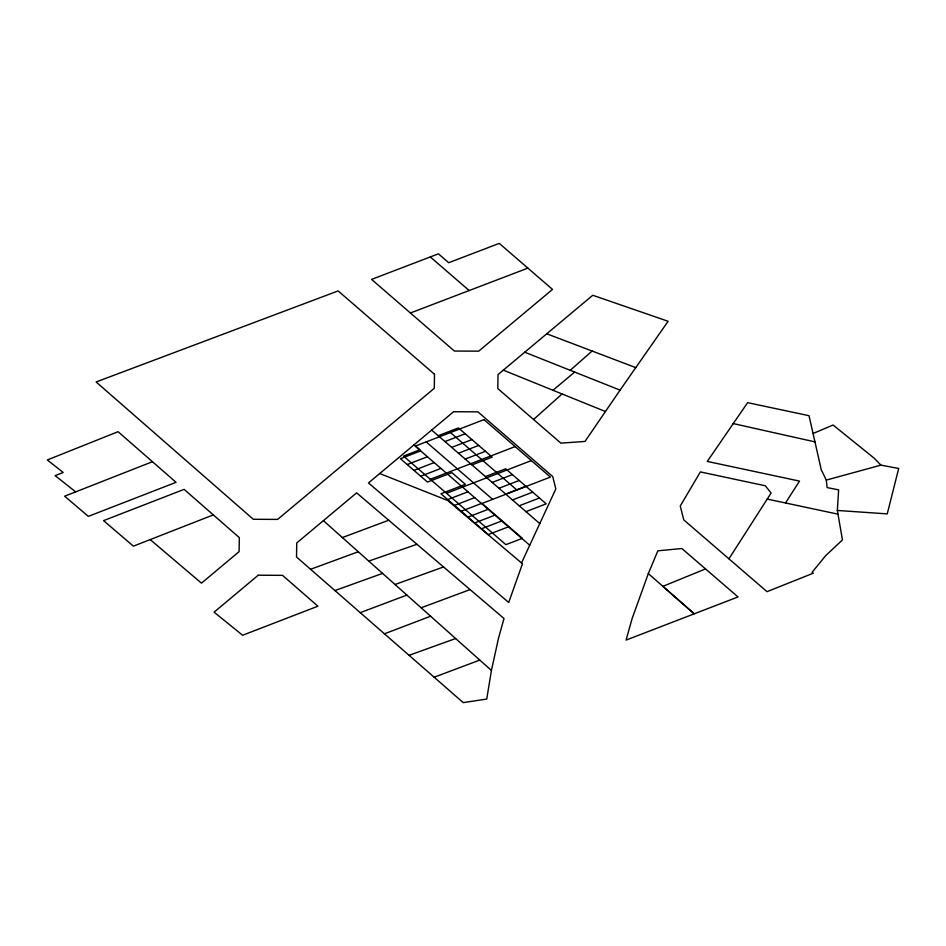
<?xml version="1.0" encoding="UTF-8"?>
<svg xmlns="http://www.w3.org/2000/svg" width="946" height="946" viewBox="0 0 946 946"><rect width="100%" height="100%" fill="white"/><g stroke="black" fill="none" stroke-linecap="round" stroke-linejoin="round"><path stroke-width="1.42" d="M728.928 558.826L771.096 493.02L765.314 485.783L700.371 471.924L680.257 506.027L683.757 519.886L767.029 591.676L813.3 573.181L812.129 572.271L825.681 555.633L842.46 539.941L837.34 510.45L838.641 489.874L827.123 487.592L826.296 480.095L821.246 469.701L809.031 415.708L747.636 402.665L707.289 461.423L799.5 481.1L785.499 502.965M491.423 670.454L486.741 699.047L463.221 702.618L296.536 557.017L296.737 542.957L356.618 492.854L504.005 618.507L498.542 638.065L491.423 670.454L323.402 520.655M648.329 573.583L632.07 618.719L626.075 640.087L738.034 596.938L681.865 548.538L657.86 550.809L648.329 573.583L694.222 613.812L662.886 586.354L705.539 568.913M521.518 562.941L555.822 488.987L552.748 476.571L477.907 411.841L453.583 411.735L368.479 482.945L508.7 602.46L522.476 563.757L447.635 500.446L379.701 473.532M620.068 390.13L668.113 321.285L592.787 295.27L498.022 374.569L497.821 388.581L560.86 443.13L584.983 441.451L620.068 390.13L524.711 352.208M533.556 419.504L562.066 393.95M570.261 370.312L592.101 351.025M552.972 390.26L574.695 372.074M813.052 433.516L833.071 425.026L874.104 458.124L880.951 465.136L898.7 468.471L887.242 513.891L837.34 510.45M152.448 461.719L64.635 496.201L88.333 516.374L176.051 482.33L118.061 431.695L47.3 459.957L63.193 472.468L55.14 475.637L75.692 491.873M213.335 514.896L133.398 546.161L103.563 520.631L184.092 489.366L239.338 537.624L239.09 551.66L201.463 583.15L150.213 539.587M438.199 435.716L458.432 427.923L492.18 457.119L471.959 464.912M420.674 450.911L400.442 458.704L427.45 482.058L451.892 472.645L465.385 484.328L440.954 493.741L488.219 534.62L508.44 526.827M444.951 441.557L465.184 433.765M407.194 464.545L427.426 456.752M451.703 447.399L471.936 439.594M413.946 470.387L434.179 462.594M458.455 453.229L478.676 445.436M420.698 476.228L440.931 468.424M465.207 459.07L485.428 451.277M430.312 479.279L515.144 446.583M485.464 476.595L505.684 468.802L546.197 503.84L525.964 511.632M446.512 493.292L531.345 460.596M447.706 499.583L467.939 491.79M492.204 482.436L512.436 474.632M454.458 505.424L474.691 497.631M498.956 488.266L519.188 480.473M461.21 511.266L481.431 503.461M505.708 494.108L525.941 486.315M467.963 517.095L488.183 509.303M512.46 499.949L532.693 492.157M474.715 522.937L494.935 515.144M519.212 505.791L539.445 497.998M481.467 528.779L501.687 520.986M430.3 256.945L371.589 279.401L454.376 351.037L478.723 351.155L552.511 289.417L499.263 243.382L448.7 262.716L438.424 253.835L430.3 256.945L469.169 290.54M410.422 312.984L527.88 268.12M384.443 633.808L430.596 616.213M360.237 612.665L406.875 595.069M434.155 677.218L479.799 660.083M342.346 537.565L388.747 520.217M421.147 607.793L470.091 589.583M310.584 569.291L358.274 551.755M395.05 584.498L443.544 566.95M409.074 655.318L455.617 638.538M334.943 590.564L382.574 573.394M368.763 561.108L416.961 544.293M826.296 480.095L880.951 465.136M767.206 499.074L837.99 514.163M733.079 423.536L814.944 441.877M546.764 333.796L635.783 367.627M503.319 370.158L605.239 411.439M450.45 432.547L516.883 490.016M431.672 430.063L539.776 523.576M426.185 441.9L492.618 499.37M413.828 444.987L529.725 545.239M434.498 374.261L434.285 388.321L277.616 519.413L253.303 519.271L96.114 381.971L338.148 290.919L434.498 374.261M258.223 575.215L214.092 612.168L242.614 635.251L317.891 606.209L282.535 575.345L258.223 575.215M483.985 419.622L415.601 445.98L419.965 449.752L403.504 456.09L505.909 544.671L522.369 538.321L482.034 503.438L550.418 477.091L483.985 419.622"/></g></svg>
